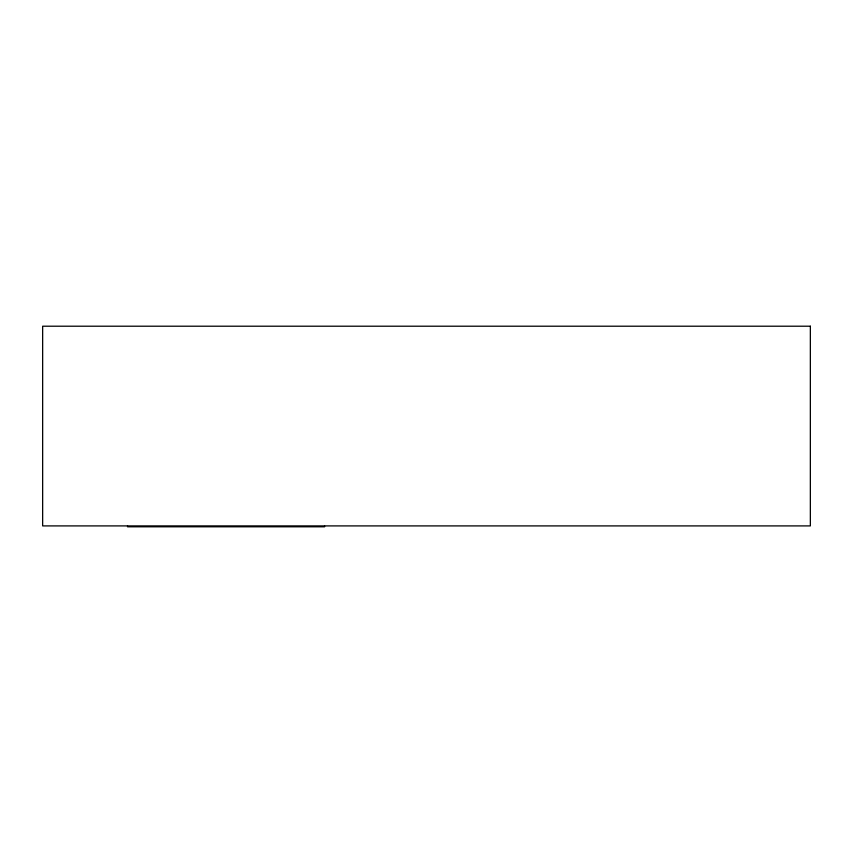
<?xml version="1.0" encoding="UTF-8"?>
<svg xmlns="http://www.w3.org/2000/svg" width="853" height="853" viewBox="0 0 853 853"><rect width="100%" height="100%" fill="white"/><g stroke="black" fill="none" stroke-linecap="round" stroke-linejoin="round"><path stroke-width="1.28" d="M324.577 525.906L324.577 526.791L127.545 526.791L127.545 525.906M810.35 326.209L42.65 326.209L42.65 525.906L810.35 525.906L810.35 326.209"/></g></svg>
